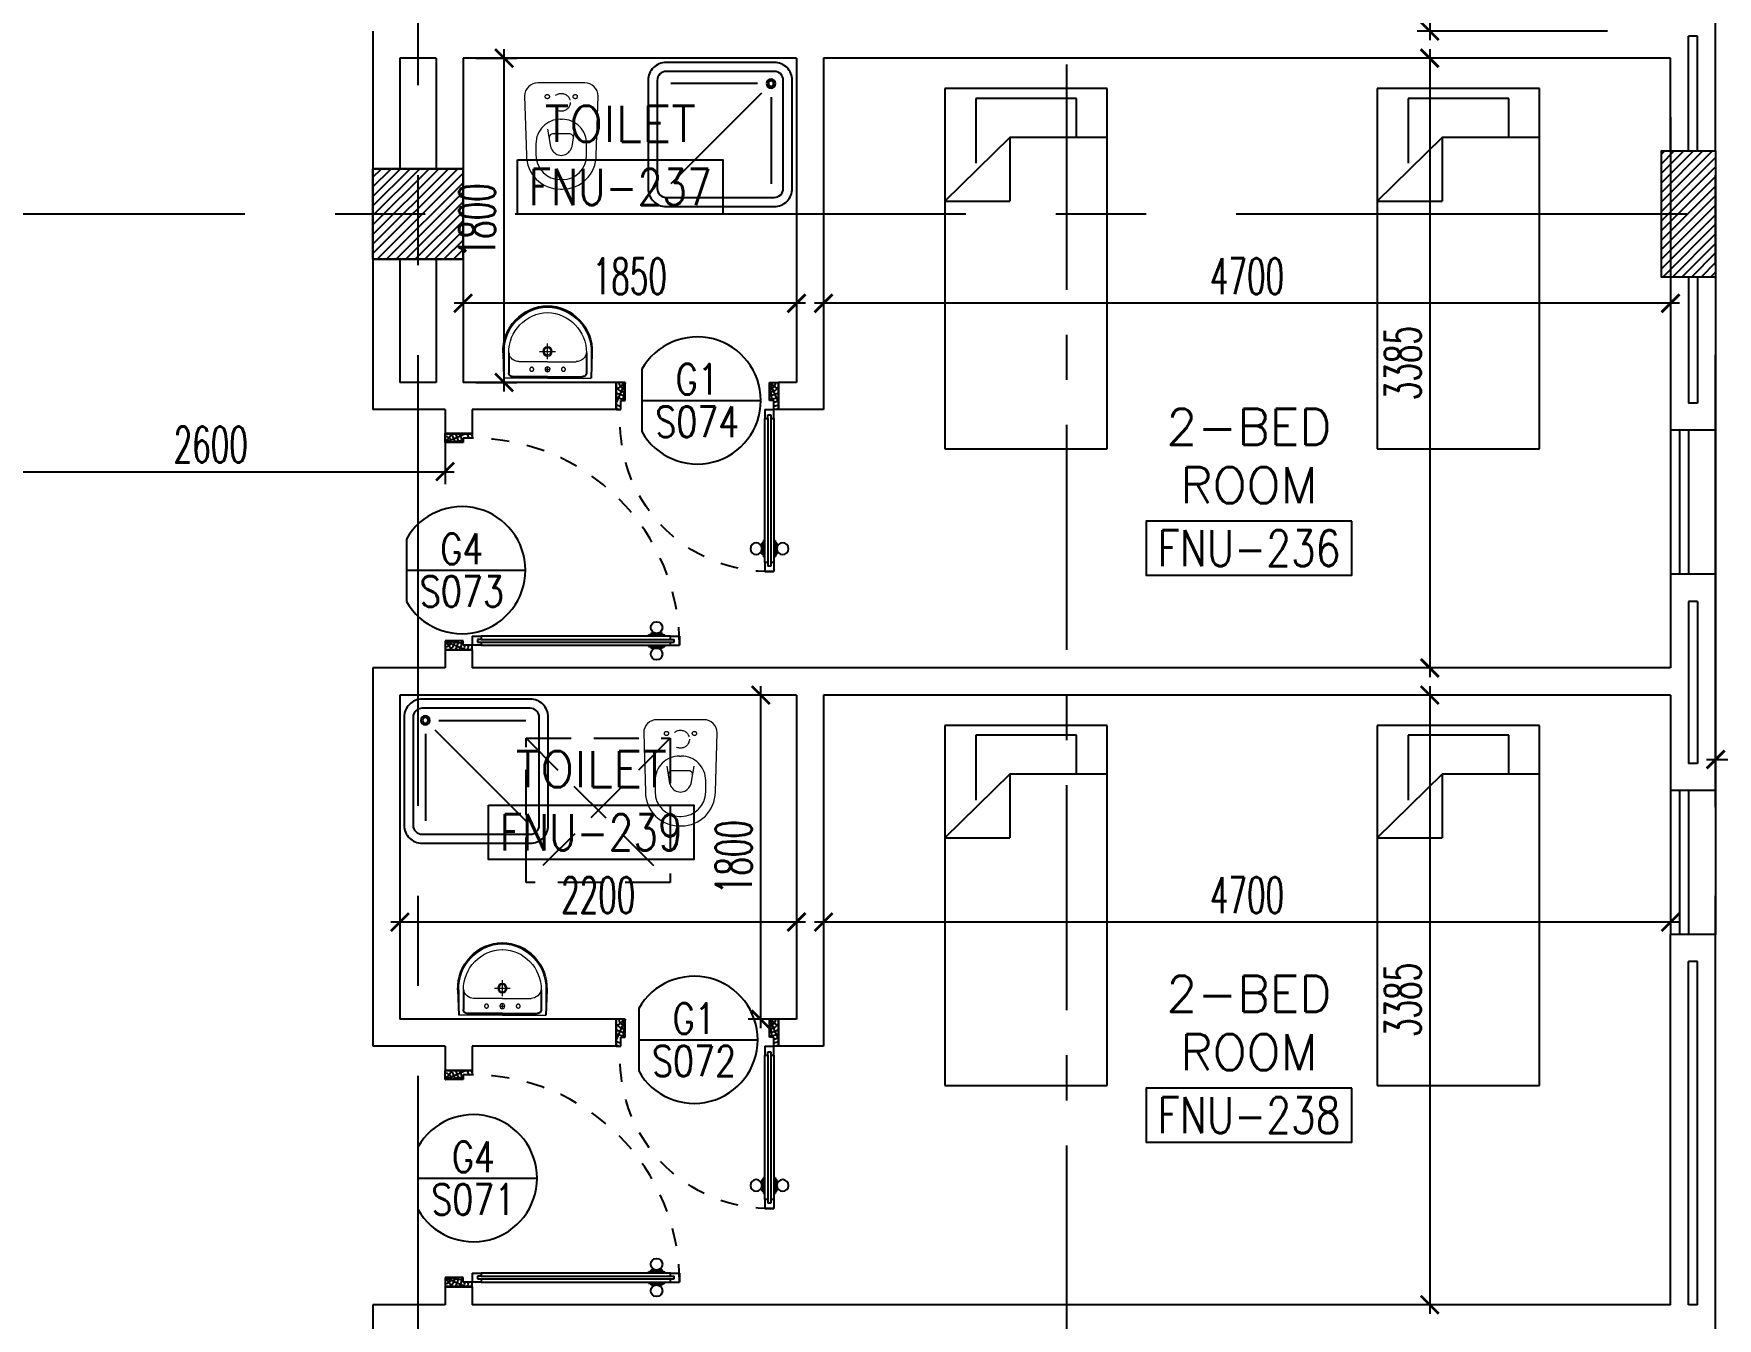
# Model space of a CAD drawing. Extents: x 88852.7 to 88945.7, y 39921.6 to 40001.1.
# Drawn here: x 88883.84 to 88893.18, y 39966.77 to 39973.9 of the extents above; entities that cross this region are included whole.
import ezdxf
from ezdxf.enums import TextEntityAlignment as Align

# ---------------------------------------------------------------- set-up
doc = ezdxf.new("R2010")
doc.units = 0
doc.header["$MEASUREMENT"] = 0
doc.header["$PDMODE"] = 34
for name, pattern in [('CENTER', [2, 1.25, -0.25, 0.25, -0.25]), ('CENTERX2', [4, 2.5, -0.5, 0.5, -0.5]), ('DASHED', [0.75, 0.5, -0.25]), ('HIDDEN', [0.375, 0.25, -0.125]), ('HIDDEN2', [0.1875, 0.125, -0.0625])]:
    doc.linetypes.add(name, pattern=pattern)
doc.layers.get('0').update_dxf_attribs({"linetype": 'CONTINUOUS'})
doc.layers.get('DEFPOINTS').update_dxf_attribs({"linetype": 'CONTINUOUS'})
for name, color, linetype in [('AXES', 11, 'CENTERX2'), ('AXES1', 11, 'CENTER'), ('COL', 2, 'CONTINUOUS'), ('DIM', 4, 'CONTINUOUS'), ('DOOR', 7, 'CONTINUOUS'), ('DOOR-CR', 4, 'CONTINUOUS'), ('DOOR-NO', 3, 'CONTINUOUS'), ('FIX', 3, 'CONTINUOUS'), ('FUR', 4, 'CONTINUOUS'), ('HAT', 8, 'CONTINUOUS'), ('INSUL', 4, 'CONTINUOUS'), ('RM-BOX', 4, 'CONTINUOUS'), ('RM-NAME', 2, 'CONTINUOUS'), ('RM-NO', 2, 'CONTINUOUS'), ('SHAFT', 4, 'CONTINUOUS'), ('WALL', 2, 'CONTINUOUS'), ('WIN', 3, 'CONTINUOUS')]:
    doc.layers.add(name, color=color, linetype=linetype)
doc.styles.add('ROMANS', font='ROMANS.shx', dxfattribs={"width": 0.6})
doc.dimstyles.new('STANDARD in', dxfattribs={"dimtxt": 0.2, "dimasz": 0.1, "dimexe": 0.07, "dimexo": 0.07, "dimgap": 0.05, "dimtad": 1, "dimdec": 0, "dimlfac": 1000, "dimzin": 0, "dimdsep": 46, "dimtxsty": 'ROMANS', "dimblk": 'ARCHTICK', "dimcen": 0.05, "dimdle": 0.05, "dimclrd": 4, "dimclre": 4, "dimclrt": 2, "dimadec": 0, "dimazin": 0, "dimtfac": 1, "dimtdec": 0, "dimtmove": 2, "dimatfit": 3, "dimfxl": 0, "dimtolj": 1, "dimtzin": 0, "dimarcsym": 0})

# ---------------------------------------------------------------- blocks, each defined once
blk = doc.blocks.new('DD1')
at = {"layer": 'DOOR-CR'}
blk.add_line((-307.6, 0), (352.8, 0), dxfattribs=at)
blk.add_lwpolyline([(-307.6, -172.9, 3.820224), (-307.6, 172.9)], format="xyb", close=True, dxfattribs=at)
at = {"layer": 'DOOR-NO', "style": 'ROMANS', "width": 0.8}
for tag, p in [('G', (0, 141.5)), ('000', (0, -141.4))]:
    blk.add_attdef(tag, text='', height=204, dxfattribs=at).set_placement(p, align=Align.MIDDLE)
blk = doc.blocks.new('_ARCHTICK')
at = {"color": 0, "linetype": 'ByBlock', "const_width": 0.15}
blk.add_lwpolyline([(-0.5, -0.5), (0.5, 0.5)], dxfattribs=at)
blk = doc.blocks.new('*D464')
at = {"layer": 'DEFPOINTS', "color": 0, "linetype": 'Continuous'}
for p in [(88887.8717, 39970.2296), (88888.0703, 39970.2296), (88888.0703, 39968.4296)]:
    blk.add_point(p, dxfattribs=at)
at = {"layer": 'DIM', "color": 4, "linetype": 'Continuous', "lineweight": -2}
for p, q in [((88888.0003, 39970.2296), (88887.8017, 39970.2296)), ((88887.8717, 39968.3796), (88887.8717, 39970.2796)), ((88888.0003, 39968.4296), (88887.8017, 39968.4296))]:
    blk.add_line(p, q, dxfattribs=at)
at = {"layer": 'DIM', "color": 4, "linetype": 'Continuous', "lineweight": -2, "xscale": 0.1, "yscale": 0.1, "zscale": 0.1}
for p, rotation in [((88887.8717, 39970.2296), 90), ((88887.8717, 39968.4296), 270)]:
    blk.add_blockref('_ARCHTICK', p, dxfattribs=dict(at, rotation=rotation))
at = {"layer": 'DIM', "color": 2, "linetype": 'Continuous', "insert": (88887.7217, 39969.3296), "char_height": 0.2, "attachment_point": 5, "rotation": 90, "style": 'ROMANS'}
blk.add_mtext('\\A1;1800', dxfattribs=at)
blk = doc.blocks.new('*D463')
at = {"layer": 'DEFPOINTS', "color": 0, "linetype": 'Continuous'}
for p in [(88885.8703, 39969.3296), (88888.0703, 39969.3296), (88885.8703, 39968.9691)]:
    blk.add_point(p, dxfattribs=at)
at = {"layer": 'DIM', "color": 4, "linetype": 'Continuous', "lineweight": -2}
for p, q in [((88885.8703, 39969.2596), (88885.8703, 39968.8991)), ((88888.0703, 39969.2596), (88888.0703, 39968.8991)), ((88888.1203, 39968.9691), (88885.8203, 39968.9691))]:
    blk.add_line(p, q, dxfattribs=at)
at = {"layer": 'DIM', "color": 4, "linetype": 'Continuous', "lineweight": -2, "xscale": 0.1, "yscale": 0.1, "zscale": 0.1, "rotation": 180}
blk.add_blockref('_ARCHTICK', (88885.8703, 39968.9691), dxfattribs=at)
at = {"layer": 'DIM', "color": 4, "linetype": 'Continuous', "lineweight": -2, "xscale": 0.1, "yscale": 0.1, "zscale": 0.1}
blk.add_blockref('_ARCHTICK', (88888.0703, 39968.9691), dxfattribs=at)
at = {"layer": 'DIM', "color": 2, "linetype": 'Continuous', "insert": (88886.9703, 39969.1191), "char_height": 0.2, "attachment_point": 5, "style": 'ROMANS'}
blk.add_mtext('\\A1;2200', dxfattribs=at)
blk = doc.blocks.new('*D462')
at = {"layer": 'DEFPOINTS', "color": 0, "linetype": 'Continuous'}
for p in [(88888.2203, 39969.6996), (88892.9203, 39969.6996), (88888.2203, 39968.9691)]:
    blk.add_point(p, dxfattribs=at)
at = {"layer": 'DIM', "color": 4, "linetype": 'Continuous', "lineweight": -2}
for p, q in [((88888.2203, 39969.6296), (88888.2203, 39968.8991)), ((88892.9203, 39969.6296), (88892.9203, 39968.8991)), ((88892.9703, 39968.9691), (88888.1703, 39968.9691))]:
    blk.add_line(p, q, dxfattribs=at)
at = {"layer": 'DIM', "color": 4, "linetype": 'Continuous', "lineweight": -2, "xscale": 0.1, "yscale": 0.1, "zscale": 0.1, "rotation": 180}
blk.add_blockref('_ARCHTICK', (88888.2203, 39968.9691), dxfattribs=at)
at = {"layer": 'DIM', "color": 4, "linetype": 'Continuous', "lineweight": -2, "xscale": 0.1, "yscale": 0.1, "zscale": 0.1}
blk.add_blockref('_ARCHTICK', (88892.9203, 39968.9691), dxfattribs=at)
at = {"layer": 'DIM', "color": 2, "linetype": 'Continuous', "insert": (88890.5703, 39969.1191), "char_height": 0.2, "attachment_point": 5, "style": 'ROMANS'}
blk.add_mtext('\\A1;4700', dxfattribs=at)
blk = doc.blocks.new('*D461')
at = {"layer": 'DEFPOINTS', "color": 0, "linetype": 'Continuous'}
for p in [(88892.559, 39970.2296), (88891.5842, 39966.8446), (88892.559, 39966.8446)]:
    blk.add_point(p, dxfattribs=at)
at = {"layer": 'DIM', "color": 4, "linetype": 'Continuous', "lineweight": -2}
for p, q in [((88892.489, 39970.2296), (88891.5142, 39970.2296)), ((88891.5842, 39970.2796), (88891.5842, 39966.7946)), ((88892.489, 39966.8446), (88891.5142, 39966.8446))]:
    blk.add_line(p, q, dxfattribs=at)
at = {"layer": 'DIM', "color": 4, "linetype": 'Continuous', "lineweight": -2, "xscale": 0.1, "yscale": 0.1, "zscale": 0.1}
for p, rotation in [((88891.5842, 39970.2296), 90), ((88891.5842, 39966.8446), 270)]:
    blk.add_blockref('_ARCHTICK', p, dxfattribs=dict(at, rotation=rotation))
at = {"layer": 'DIM', "color": 2, "linetype": 'Continuous', "insert": (88891.4342, 39968.5371), "char_height": 0.2, "attachment_point": 5, "rotation": 90, "style": 'ROMANS'}
blk.add_mtext('\\A1;3385', dxfattribs=at)
blk = doc.blocks.new('*D460')
at = {"layer": 'DEFPOINTS', "color": 0, "linetype": 'Continuous'}
for p in [(88886.2203, 39973.7646), (88886.4482, 39973.7646), (88886.2203, 39971.9646)]:
    blk.add_point(p, dxfattribs=at)
at = {"layer": 'DIM', "color": 4, "linetype": 'Continuous', "lineweight": -2}
for p, q in [((88886.2903, 39973.7646), (88886.5182, 39973.7646)), ((88886.4482, 39971.9146), (88886.4482, 39973.8146)), ((88886.2903, 39971.9646), (88886.5182, 39971.9646))]:
    blk.add_line(p, q, dxfattribs=at)
at = {"layer": 'DIM', "color": 4, "linetype": 'Continuous', "lineweight": -2, "xscale": 0.1, "yscale": 0.1, "zscale": 0.1}
for p, rotation in [((88886.4482, 39973.7646), 90), ((88886.4482, 39971.9646), 270)]:
    blk.add_blockref('_ARCHTICK', p, dxfattribs=dict(at, rotation=rotation))
at = {"layer": 'DIM', "color": 2, "linetype": 'Continuous', "insert": (88886.2982, 39972.8646), "char_height": 0.2, "attachment_point": 5, "rotation": 90, "style": 'ROMANS'}
blk.add_mtext('\\A1;1800', dxfattribs=at)
blk = doc.blocks.new('*D459')
at = {"layer": 'DEFPOINTS', "color": 0, "linetype": 'Continuous'}
for p in [(88886.2203, 39972.6415), (88888.0703, 39972.6415), (88886.2203, 39972.4039)]:
    blk.add_point(p, dxfattribs=at)
at = {"layer": 'DIM', "color": 4, "linetype": 'Continuous', "lineweight": -2}
for p, q in [((88886.2203, 39972.5715), (88886.2203, 39972.3339)), ((88888.0703, 39972.5715), (88888.0703, 39972.3339)), ((88888.1203, 39972.4039), (88886.1703, 39972.4039))]:
    blk.add_line(p, q, dxfattribs=at)
at = {"layer": 'DIM', "color": 4, "linetype": 'Continuous', "lineweight": -2, "xscale": 0.1, "yscale": 0.1, "zscale": 0.1, "rotation": 180}
blk.add_blockref('_ARCHTICK', (88886.2203, 39972.4039), dxfattribs=at)
at = {"layer": 'DIM', "color": 4, "linetype": 'Continuous', "lineweight": -2, "xscale": 0.1, "yscale": 0.1, "zscale": 0.1}
blk.add_blockref('_ARCHTICK', (88888.0703, 39972.4039), dxfattribs=at)
at = {"layer": 'DIM', "color": 2, "linetype": 'Continuous', "insert": (88887.1453, 39972.5539), "char_height": 0.2, "attachment_point": 5, "style": 'ROMANS'}
blk.add_mtext('\\A1;1850', dxfattribs=at)
blk = doc.blocks.new('*D458')
at = {"layer": 'DEFPOINTS', "color": 0, "linetype": 'Continuous'}
for p in [(88888.2203, 39973.5071), (88892.9203, 39973.5071), (88888.2203, 39972.4039)]:
    blk.add_point(p, dxfattribs=at)
at = {"layer": 'DIM', "color": 4, "linetype": 'Continuous', "lineweight": -2}
for p, q in [((88888.2203, 39973.4371), (88888.2203, 39972.3339)), ((88892.9203, 39973.4371), (88892.9203, 39972.3339)), ((88892.9703, 39972.4039), (88888.1703, 39972.4039))]:
    blk.add_line(p, q, dxfattribs=at)
at = {"layer": 'DIM', "color": 4, "linetype": 'Continuous', "lineweight": -2, "xscale": 0.1, "yscale": 0.1, "zscale": 0.1, "rotation": 180}
blk.add_blockref('_ARCHTICK', (88888.2203, 39972.4039), dxfattribs=at)
at = {"layer": 'DIM', "color": 4, "linetype": 'Continuous', "lineweight": -2, "xscale": 0.1, "yscale": 0.1, "zscale": 0.1}
blk.add_blockref('_ARCHTICK', (88892.9203, 39972.4039), dxfattribs=at)
at = {"layer": 'DIM', "color": 2, "linetype": 'Continuous', "insert": (88890.5703, 39972.5539), "char_height": 0.2, "attachment_point": 5, "style": 'ROMANS'}
blk.add_mtext('\\A1;4700', dxfattribs=at)
blk = doc.blocks.new('*D457')
at = {"layer": 'DEFPOINTS', "color": 0, "linetype": 'Continuous'}
for p in [(88892.6316, 39973.7646), (88891.5842, 39970.3796), (88892.6316, 39970.3796)]:
    blk.add_point(p, dxfattribs=at)
at = {"layer": 'DIM', "color": 4, "linetype": 'Continuous', "lineweight": -2}
for p, q in [((88892.5616, 39973.7646), (88891.5142, 39973.7646)), ((88891.5842, 39973.8146), (88891.5842, 39970.3296)), ((88892.5616, 39970.3796), (88891.5142, 39970.3796))]:
    blk.add_line(p, q, dxfattribs=at)
at = {"layer": 'DIM', "color": 4, "linetype": 'Continuous', "lineweight": -2, "xscale": 0.1, "yscale": 0.1, "zscale": 0.1}
for p, rotation in [((88891.5842, 39973.7646), 90), ((88891.5842, 39970.3796), 270)]:
    blk.add_blockref('_ARCHTICK', p, dxfattribs=dict(at, rotation=rotation))
at = {"layer": 'DIM', "color": 2, "linetype": 'Continuous', "insert": (88891.4342, 39972.0721), "char_height": 0.2, "attachment_point": 5, "rotation": 90, "style": 'ROMANS'}
blk.add_mtext('\\A1;3385', dxfattribs=at)
blk = doc.blocks.new('*D454')
at = {"layer": 'DEFPOINTS', "color": 0, "linetype": 'Continuous'}
for p in [(88892.6404, 39977.2996), (88891.5842, 39973.9146), (88892.6404, 39973.9146)]:
    blk.add_point(p, dxfattribs=at)
at = {"layer": 'DIM', "color": 4, "linetype": 'Continuous', "lineweight": -2}
for p, q in [((88891.5842, 39977.3496), (88891.5842, 39973.8646)), ((88892.5704, 39977.2996), (88891.5142, 39977.2996)), ((88892.5704, 39973.9146), (88891.5142, 39973.9146))]:
    blk.add_line(p, q, dxfattribs=at)
at = {"layer": 'DIM', "color": 4, "linetype": 'Continuous', "lineweight": -2, "xscale": 0.1, "yscale": 0.1, "zscale": 0.1}
for p, rotation in [((88891.5842, 39977.2996), 90), ((88891.5842, 39973.9146), 270)]:
    blk.add_blockref('_ARCHTICK', p, dxfattribs=dict(at, rotation=rotation))
at = {"layer": 'DIM', "color": 2, "linetype": 'Continuous', "insert": (88891.4342, 39975.6071), "char_height": 0.2, "attachment_point": 5, "rotation": 90, "style": 'ROMANS'}
blk.add_mtext('\\A1;3385', dxfattribs=at)
blk = doc.blocks.new('C11')
at = {"layer": 'HAT'}
h = blk.add_hatch(dxfattribs=at)
h.set_pattern_fill('ANSI31', color=256, scale=300, style=0)
h.set_pattern_definition([(45, (-248556.182, -75061.005), (-26.5165043, 26.5165043), [])])
h.paths.add_polyline_path([(300, 700), (0, 700), (0, 350), (300, 350)])
h.paths.add_polyline_path([(300, 350), (0, 350), (0, 0), (300, 0)])
at = {"layer": 'COL'}
blk.add_lwpolyline([(300, 700), (300, 0), (0, 0), (0, 700)], close=True, dxfattribs=at)
blk = doc.blocks.new('LAV1')
at = {"layer": 'FIX', "linetype": 'DASHED', "lineweight": 20, "ltscale": 0.05}
for p, q in [((50, 220), (-50, 220)), ((0, 170), (0, 270)), ((0, 170), (0, 270))]:
    blk.add_line(p, q, dxfattribs=at)
at = {"layer": 'FIX', "linetype": 'ByBlock', "ltscale": 0.3}
for p, q in [((-280, 210), (-275, 50)), ((-245, 210), (-245, 85)), ((245, 210), (245, 85)), ((280, 210), (275, 50)), ((0, 60), (-220, 60)), ((0, 60), (220, 60))]:
    blk.add_line(p, q, dxfattribs=at)
at = {"layer": 'FIX', "linetype": 'Continuous', "lineweight": 20}
for p, q in [((-275, 210), (-275, 50)), ((0, 155), (-181, 155)), ((0, 155), (181, 155)), ((275, 210), (275, 50)), ((0, 50), (-275, 50)), ((0, 50), (-252, 50)), ((0, 50), (275, 50)), ((0, 50), (252, 50))]:
    blk.add_line(p, q, dxfattribs=at)
at = {"layer": 'FIX', "lineweight": 20}
for p, q in [((16, 107), (-15, 107)), ((0, 92), (0, 123))]:
    blk.add_line(p, q, dxfattribs=at)
for centre, radius in [((0, 220), 29.5), ((0, 220), 22.5), ((0, 107), 15.5)]:
    blk.add_circle(centre, radius, dxfattribs=at)
at = {"layer": 'FIX', "linetype": 'HIDDEN', "lineweight": 20, "ltscale": 0.05}
for centre in [(-100, 107), (100, 107)]:
    blk.add_circle(centre, 12.4, dxfattribs=at)
at = {"layer": 'FIX', "linetype": 'ByBlock', "ltscale": 0.3}
for centre, radius, start, end in [((7, 220), 287, 91.3776, 182.0064), ((-7, 220), 287, 357.9936, 88.6224), ((-220, 85), 24.9, 179.7021, 269.9486), ((220, 85), 24.9, 270.0514, 0.2979)]:
    blk.add_arc(centre, radius, start, end, dxfattribs=at)
at = {"layer": 'FIX', "linetype": 'Continuous', "lineweight": 20}
for centre, radius, start, end in [((8, 217), 283, 91.6988, 181.351), ((8, 212), 253, 91.7328, 180.4884), ((-8, 217), 283, 358.649, 88.3012), ((-8, 212), 253, 359.5116, 88.2672), ((-179, 222), 66.9, 190.2006, 268.0786), ((179, 222), 66.9, 271.9214, 349.7994)]:
    blk.add_arc(centre, radius, start, end, dxfattribs=at)
blk = doc.blocks.new('WC1')
at = {"layer": 'FIX', "lineweight": 20}
for p, q in [((-210, 203.8), (-538, 193.8)), ((-475, 140.8), (-538, 140.8)), ((-137, 0), (-137, 130.8)), ((-727, 4.8), (-727, -4.8)), ((-674, 4.8), (-674, -4.8)), ((-533.7, 24.2), (-539.5, 0)), ((-539.5, 0), (-533.7, -24.2)), ((-394.8, 75.7), (-490.4, 60.1)), ((-339, 4.8), (-339, -4.8)), ((-137, -130.8), (-137, 0)), ((-490.4, -60.1), (-394.8, -75.7)), ((-538, -140.8), (-475, -140.8)), ((-538, -193.8), (-210, -203.8)), ((-213.2, -203.8), (-210, -203.8))]:
    blk.add_line(p, q, dxfattribs=at)
at = {"layer": 'FIX', "linetype": 'Continuous', "lineweight": 20}
blk.add_line((-420.1, -47.3), (-420.4, 44.6), dxfattribs=at)
at = {"layer": 'FIX', "linetype": 'HIDDEN2', "lineweight": 20, "ltscale": 0.3}
blk.add_circle((-245, 0), 49.8, dxfattribs=at)
at = {"layer": 'FIX', "linetype": 'HIDDEN', "lineweight": 20, "ltscale": 0.05}
for centre in [(-213.2, 77.5), (-213.2, -77.5)]:
    blk.add_circle(centre, 11.6, dxfattribs=at)
at = {"layer": 'FIX', "lineweight": 20}
for centre, radius, start, end in [((-538, 4.8), 189, 90, 180), ((-210, 130.8), 73, 360, 90), ((-538, 4.8), 136, 90, 180), ((-475, 4.8), 136, 360, 90), ((-473, -6.9), 68.2, 128.92417, 152.84682), ((-464.4, -17.6), 82, 108.49595, 128.92417), ((-538, -4.8), 189, 180, 270), ((-538, -4.8), 136, 180, 270), ((-473, 6.9), 68.2, 207.15318, 231.07583), ((-464.4, 17.6), 82, 231.07583, 251.50405), ((-475, -4.8), 136, 270, 0), ((-210, -130.8), 73, 270, 0)]:
    blk.add_arc(centre, radius, start, end, dxfattribs=at)
at = {"layer": 'FIX', "linetype": 'Continuous', "lineweight": 20}
for centre, start, end in [((-442.7, 45.5), 357.66621, 91.61215), ((-442.4, -45.6), 268.38785, 2.33379)]:
    blk.add_arc(centre, 22.3, start, end, dxfattribs=at)
blk = doc.blocks.new('SHR1')
at = {"layer": 'FIX'}
for p, q in [((-195.7, 195.7), (-700, 700)), ((-142.7, 217.7), (-142.7, 700)), ((-217.7, 142.7), (-700, 142.7))]:
    blk.add_line(p, q, dxfattribs=at)
for points in [[(-825, 125), (-825, 725, -0.414214), (-725, 825), (-125, 825, -0.414214), (-25, 725), (-25, 125, -0.414214), (-125, 25), (-725, 25, -0.414214)], [(-775, 125), (-775, 725, -0.414214), (-725, 775), (-125, 775, -0.414214), (-75, 725), (-75, 125, -0.414214), (-125, 75), (-725, 75, -0.414214)]]:
    blk.add_lwpolyline(points, format="xyb", close=True, dxfattribs=at)
for radius in [25, 15]:
    blk.add_circle((-142.7, 142.7), radius, dxfattribs=at)
blk = doc.blocks.new('AH20A')
at = {"layer": 'FUR'}
for p, q in [((0, 0.5), (0, -0.5)), ((1, 0.5), (0, 0.5)), ((0.1358, 0.5), (0.1358, -0.0987)), ((1, -0.5), (1, 0.5)), ((0.1358, 0.3112), (0.0277, 0.3112)), ((0.0277, 0.3112), (0.0277, -0.3087)), ((0.1358, -0.0987), (0.3125, -0.5)), ((0.1358, -0.0987), (0.3125, -0.0987)), ((0.3125, -0.5), (0.3125, -0.0987)), ((0.0277, -0.3087), (0.2076, -0.3087)), ((0, -0.5), (1, -0.5))]:
    blk.add_line(p, q, dxfattribs=at)
blk = doc.blocks.new('RM1')
at = {"layer": 'RM-BOX'}
blk.add_lwpolyline([(569.9, -200), (-569.9, -200), (-569.9, -500), (569.9, -500)], close=True, dxfattribs=at)
at = {"layer": 'RM-NAME', "style": 'ROMANS'}
for tag, p in [('ROOMNAME1', (0, 323.8)), ('ROOMNAME2', (0, 0))]:
    blk.add_attdef(tag, text='', height=200, dxfattribs=at).set_placement(p, align=Align.MIDDLE)
at = {"layer": 'RM-NO', "style": 'ROMANS', "width": 0.8}
blk.add_attdef('ROOMNO', text='', height=200, dxfattribs=at).set_placement((0, -350), align=Align.MIDDLE)
blk = doc.blocks.new('DOOR90')
at = {"layer": 'DOOR', "linetype": 'ByBlock'}
for p, q in [((0, 0), (-150, 0)), ((-200, -25), (-1000, -25)), ((-200, -42), (-1000, -42)), ((-200, -58), (-1000, -58)), ((-1000, -75), (-200, -75))]:
    blk.add_line(p, q, dxfattribs=at)
at = {"layer": 'DOOR', "color": 0, "linetype": 'ByBlock'}
for p, q in [((-150, 0), (-150, -25)), ((-150, 0), (0, 0)), ((0, -50), (0, 0)), ((-1050, -25), (-1050, -75)), ((-1050, -75), (-1050, -25)), ((-1000, -25), (-1050, -25)), ((-1000, -75), (-1050, -75)), ((-1020, -42), (-1020, -58)), ((-1000, -42), (-1020, -42)), ((-1000, -58), (-1020, -58)), ((-1000, -25), (-1000, -42)), ((-1000, -58), (-1000, -75)), ((-967.6, -25), (-967.6, -17.8)), ((-877.6, -17.8), (-967.6, -17.8)), ((-967.6, -75), (-967.6, -82.2)), ((-877.6, -82.2), (-967.6, -82.2)), ((-955, -17.8), (-955, -8.8)), ((-955, -8.8), (-890.2, -8.8)), ((-955, -17.8), (-890.2, -17.8)), ((-955, -82.2), (-955, -91.2)), ((-955, -82.2), (-890.2, -82.2)), ((-955, -91.2), (-890.2, -91.2)), ((-890.2, -17.8), (-890.2, -8.8)), ((-890.2, -82.2), (-890.2, -91.2)), ((-877.6, -25), (-877.6, -17.8)), ((-877.6, -75), (-877.6, -82.2)), ((-200, -42), (-200, -25)), ((-200, -25), (-150, -25)), ((-180, -42), (-200, -42)), ((-200, -75), (-200, -58)), ((-200, -58), (-180, -58)), ((-150, -75), (-200, -75)), ((-180, -58), (-180, -42)), ((-150, -75), (-150, -25)), ((-150, -25), (-100, -25)), ((-100, -25), (-100, -50)), ((-100, -50), (0, -50)), ((-150, -900), (-150, -875)), ((-150, -875), (-100, -875)), ((0, -900), (-150, -900)), ((-150, -900), (0, -900)), ((-100, -850), (0, -850)), ((-100, -875), (-100, -850)), ((0, -850), (0, -900))]:
    blk.add_line(p, q, dxfattribs=at)
at = {"layer": 'DOOR', "color": 9, "linetype": 'ByBlock'}
for p, q in [((0, -50), (-113.7, 0)), ((0, -50), (-40.1, 0)), ((0, -50), (-100, -36.6)), ((0, -850), (-113.7, -900)), ((0, -850), (-100, -863.4)), ((0, -850), (-40.1, -900))]:
    blk.add_line(p, q, dxfattribs=at)
at = {"layer": 'DOOR', "color": 0, "linetype": 'ByBlock'}
for centre in [(-922.6, 23.5), (-922.6, -123.5)]:
    blk.add_circle(centre, 32.4, dxfattribs=at)
at = {"layer": 'DOOR', "color": 9, "linetype": 'ByBlock'}
for centre, radius, start, end in [((0, -50), 74.4, 137.77643, 180), ((0, -50), 54.4, 113.20738, 180), ((0, -50), 154.4, 161.10529, 166.28577), ((0, -50), 134.4, 158.15985, 169.28002), ((0, -50), 114.4, 154.08384, 167.37743), ((0, -50), 94.4, 148.01819, 180), ((0, -50), 34.4, 90, 180), ((0, -50), 14.4, 90, 180), ((0, -850), 154.4, 193.71423, 198.89471), ((0, -850), 134.4, 190.71998, 201.84015), ((0, -850), 94.4, 180, 211.98181), ((0, -850), 74.4, 180, 222.22357), ((0, -850), 54.4, 180, 246.79262), ((0, -850), 34.4, 180, 270), ((0, -850), 14.4, 180, 270)]:
    blk.add_arc(centre, radius, start, end, dxfattribs=at)
at = {"layer": 'DOOR', "linetype": 'HIDDEN', "ltscale": 0.5}
blk.add_arc((-222.2, -50), 828.2, 178.27012, 275.00304, dxfattribs=at)
blk = doc.blocks.new('DOOR100')
at = {"layer": 'DOOR', "color": 0, "linetype": 'ByBlock'}
for p, q in [((-83.3, 1128.7), (-83.3, 1218.7)), ((-76.1, 1218.7), (-83.3, 1218.7)), ((-76.1, 1251.1), (-76.1, 1301.1)), ((-76.1, 1301.1), (-26.1, 1301.1)), ((-26.1, 1301.1), (-76.1, 1301.1)), ((-59.1, 1251.1), (-76.1, 1251.1)), ((-59.1, 1251.1), (-59.1, 1271.1)), ((-43.1, 1271.1), (-59.1, 1271.1)), ((-43.1, 1251.1), (-43.1, 1271.1)), ((-26.1, 1251.1), (-43.1, 1251.1)), ((-26.1, 1251.1), (-26.1, 1301.1)), ((-26.1, 1218.7), (-18.9, 1218.7)), ((-18.9, 1128.7), (-18.9, 1218.7)), ((-92.3, 1206.1), (-92.3, 1141.3)), ((-83.3, 1206.1), (-92.3, 1206.1)), ((-83.3, 1141.3), (-92.3, 1141.3)), ((-83.3, 1206.1), (-83.3, 1141.3)), ((-76.1, 1128.7), (-83.3, 1128.7)), ((-26.1, 1128.7), (-18.9, 1128.7)), ((-18.9, 1206.1), (-18.9, 1141.3)), ((-18.9, 1206.1), (-9.9, 1206.1)), ((-18.9, 1141.3), (-9.9, 1141.3)), ((-9.9, 1206.1), (-9.9, 1141.3)), ((-76.1, 200), (-59.1, 200)), ((-76.1, 150), (-76.1, 200)), ((-59.1, 200), (-59.1, 180)), ((-43.1, 200), (-26.1, 200)), ((-43.1, 180), (-43.1, 200)), ((-26.1, 200), (-26.1, 150)), ((-1201.1, 0), (-1201.1, 150)), ((-1201.1, 150), (-1176.1, 150)), ((-1201.1, 150), (-1201.1, 0)), ((-1176.1, 150), (-1176.1, 100)), ((-1176.1, 100), (-1151.1, 100)), ((-1151.1, 100), (-1151.1, 0)), ((-76.1, 150), (-26.1, 150)), ((-59.1, 180), (-43.1, 180)), ((-51.1, 100), (-51.1, 0)), ((-26.1, 100), (-51.1, 100)), ((-1.1, 150), (-26.1, 150)), ((-26.1, 150), (-26.1, 100)), ((-1.1, 150), (-1.1, 0)), ((-1151.1, 0), (-1201.1, 0)), ((-51.1, 0), (-1.1, 0))]:
    blk.add_line(p, q, dxfattribs=at)
at = {"layer": 'DOOR', "linetype": 'ByBlock'}
for p, q in [((-76.1, 1251.1), (-76.1, 200)), ((-59.1, 200), (-59.1, 1251.1)), ((-43.1, 200), (-43.1, 1251.1)), ((-26.1, 200), (-26.1, 1251.1))]:
    blk.add_line(p, q, dxfattribs=at)
at = {"layer": 'DOOR', "color": 9, "linetype": 'ByBlock'}
for p, q in [((-1151.1, 0), (-1201.1, 113.7)), ((-1151.1, 0), (-1164.4, 100)), ((-51.1, 0), (-1.1, 113.7)), ((-51.1, 0), (-37.7, 100)), ((-1151.1, 0), (-1201.1, 40.1)), ((-51.1, 0), (-1.1, 40.1))]:
    blk.add_line(p, q, dxfattribs=at)
at = {"layer": 'DOOR', "color": 0, "linetype": 'ByBlock'}
for centre in [(-124.6, 1173.7), (22.5, 1173.7)]:
    blk.add_circle(centre, 32.4, dxfattribs=at)
at = {"layer": 'DOOR', "linetype": 'HIDDEN', "ltscale": 0.5}
blk.add_arc((-26.8, 151.9), 1149.2, 89.96096, 180.09315, dxfattribs=at)
at = {"layer": 'DOOR', "color": 9, "linetype": 'ByBlock'}
for centre, radius, start, end in [((-1151.1, 0), 154.4, 103.71423, 108.89471), ((-1151.1, 0), 134.4, 100.71998, 111.84015), ((-1151.1, 0), 94.4, 90, 121.98181), ((-51.1, 0), 94.4, 58.01819, 90), ((-51.1, 0), 134.4, 68.15985, 79.28002), ((-51.1, 0), 114.4, 64.08384, 77.37743), ((-51.1, 0), 154.4, 71.10529, 76.28577), ((-1151.1, 0), 74.4, 90, 132.22357), ((-1151.1, 0), 54.4, 90, 156.79262), ((-1151.1, 0), 34.4, 90, 180), ((-1151.1, 0), 14.4, 90, 180), ((-51.1, 0), 74.4, 47.77643, 90), ((-51.1, 0), 54.4, 23.20738, 90), ((-51.1, 0), 34.4, 0, 90), ((-51.1, 0), 14.4, 0, 90)]:
    blk.add_arc(centre, radius, start, end, dxfattribs=at)
blk = doc.blocks.new('COL50')
at = {"layer": 'COL'}
blk.add_lwpolyline([(-250, 250), (-250, -250), (250, -250), (250, 250)], close=True, dxfattribs=at)
blk = doc.blocks.new('*X42')
at = {"color": 0}
for p, q in [((245928.6, 162719.8), (246398.5, 163189.7)), ((245928.6, 162772.8), (246345.5, 163189.7)), ((245928.6, 162825.8), (246292.5, 163189.7)), ((245928.6, 162878.9), (246239.4, 163189.7)), ((245928.6, 162931.9), (246186.4, 163189.7)), ((245928.6, 162984.9), (246133.4, 163189.7)), ((245928.6, 163038), (246080.3, 163189.7)), ((245928.6, 163091), (246027.3, 163189.7)), ((245928.6, 163144), (245974.3, 163189.7)), ((245951.6, 162689.7), (246428.6, 163166.7)), ((246004.6, 162689.7), (246428.6, 163113.7)), ((246057.6, 162689.7), (246428.6, 163060.7)), ((246110.7, 162689.7), (246428.6, 163007.6)), ((246163.7, 162689.7), (246428.6, 162954.6)), ((246216.7, 162689.7), (246428.6, 162901.6)), ((246269.8, 162689.7), (246428.6, 162848.5)), ((246322.8, 162689.7), (246428.6, 162795.5)), ((246375.8, 162689.7), (246428.6, 162742.5))]:
    blk.add_line(p, q, dxfattribs=at)
blk = doc.blocks.new('*D756')
at = {"layer": 'DEFPOINTS', "color": 0, "linetype": 'Continuous'}
for p in [(88894.3403, 39969.8713), (88893.1703, 39969.5376), (88894.3403, 39969.5376)]:
    blk.add_point(p, dxfattribs=at)
at = {"layer": 'DIM', "color": 4, "linetype": 'Continuous', "lineweight": -2}
for p, q in [((88893.1703, 39969.6076), (88893.1703, 39969.9413)), ((88894.3403, 39969.6076), (88894.3403, 39969.9413)), ((88893.1203, 39969.8713), (88894.3903, 39969.8713))]:
    blk.add_line(p, q, dxfattribs=at)
at = {"layer": 'DIM', "color": 4, "linetype": 'Continuous', "lineweight": -2, "xscale": 0.1, "yscale": 0.1, "zscale": 0.1, "rotation": 180}
blk.add_blockref('_ARCHTICK', (88893.1703, 39969.8713), dxfattribs=at)
at = {"layer": 'DIM', "color": 4, "linetype": 'Continuous', "lineweight": -2, "xscale": 0.1, "yscale": 0.1, "zscale": 0.1}
blk.add_blockref('_ARCHTICK', (88894.3403, 39969.8713), dxfattribs=at)
at = {"layer": 'DIM', "color": 2, "linetype": 'Continuous', "insert": (88893.7553, 39970.0213), "char_height": 0.2, "attachment_point": 5, "style": 'ROMANS'}
blk.add_mtext('\\A1;1170', dxfattribs=at)
blk = doc.blocks.new('*D789')
at = {"layer": 'DEFPOINTS', "color": 0, "linetype": 'Continuous'}
for p in [(88883.5203, 39971.8627), (88886.1203, 39971.7973), (88886.1203, 39971.4694)]:
    blk.add_point(p, dxfattribs=at)
at = {"layer": 'DIM', "color": 4, "linetype": 'Continuous', "lineweight": -2}
for p, q in [((88883.5203, 39971.7927), (88883.5203, 39971.3994)), ((88886.1203, 39971.7273), (88886.1203, 39971.3994)), ((88883.4703, 39971.4694), (88886.1703, 39971.4694))]:
    blk.add_line(p, q, dxfattribs=at)
at = {"layer": 'DIM', "color": 4, "linetype": 'Continuous', "lineweight": -2, "xscale": 0.1, "yscale": 0.1, "zscale": 0.1, "rotation": 180}
blk.add_blockref('_ARCHTICK', (88883.5203, 39971.4694), dxfattribs=at)
at = {"layer": 'DIM', "color": 4, "linetype": 'Continuous', "lineweight": -2, "xscale": 0.1, "yscale": 0.1, "zscale": 0.1}
blk.add_blockref('_ARCHTICK', (88886.1203, 39971.4694), dxfattribs=at)
at = {"layer": 'DIM', "color": 2, "linetype": 'Continuous', "insert": (88884.8203, 39971.6194), "char_height": 0.2, "attachment_point": 5, "style": 'ROMANS'}
blk.add_mtext('\\A1;2600', dxfattribs=at)

msp = doc.modelspace()

# ---------------------------------------------------------------- linework, layer by layer
at = {"layer": 'AXES'}
for p, q in [((88885.9703, 39921.6153), (88885.9703, 40000.4279)), ((88893.1703, 39921.6153), (88893.1703, 40000.0779)), ((88945.0103, 39972.8996), (88876.9703, 39972.8996))]:
    msp.add_line(p, q, dxfattribs=at)
at = {"layer": 'AXES1'}
msp.add_line((88889.5703, 39928.4796), (88889.5703, 39987.2996), dxfattribs=at)
at = {"layer": 'INSUL'}
for p, q in [((88893.0703, 39973.8871), (88893.0203, 39973.8871)), ((88893.0203, 39973.2496), (88893.0203, 39973.8871)), ((88893.0703, 39973.2496), (88893.0703, 39973.8871)), ((88893.0203, 39972.5496), (88893.0203, 39971.8496)), ((88893.0703, 39972.5496), (88893.0703, 39971.8496)), ((88893.0703, 39971.8496), (88893.0203, 39971.8496)), ((88893.0703, 39970.7496), (88893.0203, 39970.7496)), ((88893.0203, 39970.7496), (88893.0203, 39969.8496)), ((88893.0703, 39970.7496), (88893.0703, 39969.8496)), ((88893.0703, 39969.8496), (88893.0203, 39969.8496)), ((88893.0703, 39968.7496), (88893.0203, 39968.7496)), ((88893.0203, 39966.8446), (88893.0203, 39968.7496)), ((88893.0703, 39966.8446), (88893.0703, 39968.7496)), ((88893.0703, 39966.8446), (88893.0203, 39966.8446))]:
    msp.add_line(p, q, dxfattribs=at)
at = {"layer": 'SHAFT', "color": 97, "linetype": 'HIDDEN'}
for p, q in [((88887.3703, 39969.9896), (88886.5703, 39969.1896)), ((88886.5703, 39969.9896), (88887.3703, 39969.1896))]:
    msp.add_line(p, q, dxfattribs=at)
msp.add_lwpolyline([(88886.5703, 39969.9896), (88887.3703, 39969.9896), (88887.3703, 39969.1896), (88886.5703, 39969.1896)], close=True, dxfattribs=at)
at = {"layer": 'WALL'}
for p, q in [((88893.1703, 39973.2496), (88893.1703, 39974.0996)), ((88886.0703, 39973.7646), (88885.8703, 39973.7646)), ((88888.0703, 39973.7646), (88886.2203, 39973.7646)), ((88892.9203, 39973.7646), (88888.2203, 39973.7646)), ((88892.9203, 39973.2496), (88892.9203, 39973.7646)), ((88892.9203, 39972.5496), (88892.9203, 39971.6996)), ((88893.1703, 39972.5496), (88893.1703, 39971.6996)), ((88886.0703, 39971.9646), (88885.8703, 39971.9646)), ((88887.0703, 39971.9646), (88886.2203, 39971.9646)), ((88888.0703, 39971.9646), (88887.9703, 39971.9646)), ((88886.1203, 39971.8146), (88885.7203, 39971.8146)), ((88887.0703, 39971.8146), (88886.2703, 39971.8146)), ((88888.2203, 39971.8146), (88887.9703, 39971.8146)), ((88893.1703, 39971.6996), (88892.9203, 39971.6996)), ((88892.9203, 39970.8996), (88892.9203, 39970.3796)), ((88893.1703, 39970.8996), (88892.9203, 39970.8996)), ((88893.1703, 39970.8996), (88893.1703, 39969.6996)), ((88886.1203, 39970.3796), (88885.7203, 39970.3796)), ((88892.9203, 39970.3796), (88886.2703, 39970.3796)), ((88888.0703, 39970.2296), (88885.8703, 39970.2296)), ((88892.9203, 39970.2296), (88888.2203, 39970.2296)), ((88892.9203, 39970.2296), (88892.9203, 39969.6996)), ((88893.1703, 39969.6996), (88892.9203, 39969.6996)), ((88892.9203, 39966.8446), (88892.9203, 39968.8996)), ((88893.1703, 39968.8996), (88892.9203, 39968.8996)), ((88893.1703, 39966.6946), (88893.1703, 39968.8996)), ((88887.0703, 39968.4296), (88885.8703, 39968.4296)), ((88888.0703, 39968.4296), (88887.9703, 39968.4296)), ((88886.1203, 39968.2796), (88885.7203, 39968.2796)), ((88887.0703, 39968.2796), (88886.2703, 39968.2796)), ((88888.2203, 39968.2796), (88887.9703, 39968.2796)), ((88886.1203, 39966.8446), (88885.7203, 39966.8446)), ((88892.9203, 39966.8446), (88886.2703, 39966.8446))]:
    msp.add_line(p, q, dxfattribs=at)
at = {"layer": 'WALL', "linetype": 'ByBlock'}
for p, q in [((88885.7203, 39973.9146), (88885.7203, 39971.8146)), ((88885.8703, 39973.7646), (88885.8703, 39973.1478)), ((88886.0703, 39973.7646), (88886.0703, 39973.1496)), ((88886.2203, 39973.7646), (88886.2203, 39973.1496)), ((88888.0703, 39973.7646), (88888.0703, 39971.9646)), ((88888.2203, 39973.7646), (88888.2203, 39971.8146)), ((88885.8703, 39972.6496), (88885.8703, 39971.9646)), ((88886.0703, 39972.6496), (88886.0703, 39971.9646)), ((88886.2203, 39972.6496), (88886.2203, 39971.9646)), ((88887.0703, 39971.9646), (88887.0703, 39971.8146)), ((88887.9703, 39971.9646), (88887.9703, 39971.8146)), ((88886.1203, 39971.8146), (88886.1203, 39971.6796)), ((88886.2703, 39971.8146), (88886.2703, 39971.6796)), ((88886.1203, 39971.6796), (88886.2703, 39971.6796)), ((88886.1203, 39970.4796), (88886.2703, 39970.4796)), ((88886.1203, 39970.4796), (88886.1203, 39970.3796)), ((88886.2703, 39970.4796), (88886.2703, 39970.3796)), ((88885.7203, 39970.3796), (88885.7203, 39968.2796)), ((88885.8703, 39970.2296), (88885.8703, 39968.4296)), ((88888.0703, 39970.2296), (88888.0703, 39968.4296)), ((88888.2203, 39970.2296), (88888.2203, 39968.2796)), ((88887.0703, 39968.4296), (88887.0703, 39968.2796)), ((88887.9703, 39968.4296), (88887.9703, 39968.2796)), ((88886.1203, 39968.2796), (88886.1203, 39968.1451)), ((88886.2703, 39968.2796), (88886.2703, 39968.1451)), ((88886.1203, 39968.1451), (88886.2703, 39968.1451)), ((88886.1203, 39966.9451), (88886.2703, 39966.9451)), ((88886.1203, 39966.9451), (88886.1203, 39966.8446)), ((88886.2703, 39966.9451), (88886.2703, 39966.8446)), ((88885.7203, 39966.8446), (88885.7203, 39965.9496))]:
    msp.add_line(p, q, dxfattribs=at)
at = {"layer": 'WIN'}
for p, q in [((88892.9203, 39971.6996), (88892.9203, 39970.8996)), ((88892.9703, 39971.6996), (88892.9703, 39970.8996)), ((88893.0203, 39971.6996), (88893.0203, 39970.8996)), ((88893.1703, 39971.6996), (88893.1703, 39970.8996)), ((88892.9203, 39969.6996), (88892.9203, 39968.8996)), ((88892.9703, 39969.6996), (88892.9703, 39968.8996)), ((88893.0203, 39969.6996), (88893.0203, 39968.8996)), ((88893.1703, 39969.6996), (88893.1703, 39968.8996))]:
    msp.add_line(p, q, dxfattribs=at)

# ---------------------------------------------------------------- block references
at = {"layer": 'COL', "yscale": 0.001, "zscale": 0.001}
for name, p, xscale in [('C11', (88892.8703, 39972.5496), 0.001), ('COL50', (88885.9703, 39972.8996), -0.001), ('COL50', (88885.9703, 39972.8996), 0.001)]:
    msp.add_blockref(name, p, dxfattribs=dict(at, xscale=xscale))
at = {"layer": 'DOOR', "color": 0, "linetype": 'ByBlock', "yscale": 0.001, "zscale": 0.001, "rotation": 270}
for name, p, xscale in [('DOOR90', (88887.9703, 39971.9646), -0.001), ('DOOR100', (88886.1203, 39970.4796), 0.001), ('DOOR90', (88887.9703, 39968.4296), -0.001), ('DOOR100', (88886.1203, 39966.9451), 0.001)]:
    msp.add_blockref(name, p, dxfattribs=dict(at, xscale=xscale))
at = {"layer": 'DOOR-NO'}
ref = msp.add_blockref('DD1', (88887.5198, 39971.8646), dxfattribs=dict(at, xscale=0.001, yscale=0.001, zscale=0.001))
ref.add_attrib('G', 'G1', dxfattribs={"height": 0.17, "style": 'ROMANS', "width": 0.8}).set_placement((88887.5198, 39971.9825), align=Align.MIDDLE)
ref.add_attrib('000', 'S074', dxfattribs={"height": 0.17, "style": 'ROMANS', "width": 0.8}).set_placement((88887.5198, 39971.7467), align=Align.MIDDLE)
ref = msp.add_blockref('DD1', (88886.2136, 39970.9224), dxfattribs=dict(at, xscale=0.001, yscale=0.001, zscale=0.001))
ref.add_attrib('G', 'G4', dxfattribs={"height": 0.17, "style": 'ROMANS', "width": 0.8}).set_placement((88886.2136, 39971.0404), align=Align.MIDDLE)
ref.add_attrib('000', 'S073', dxfattribs={"height": 0.17, "style": 'ROMANS', "width": 0.8}).set_placement((88886.2136, 39970.8045), align=Align.MIDDLE)
ref = msp.add_blockref('DD1', (88887.5023, 39968.3158), dxfattribs=dict(at, xscale=0.001, yscale=0.001, zscale=0.001))
ref.add_attrib('G', 'G1', dxfattribs={"height": 0.17, "style": 'ROMANS', "width": 0.8}).set_placement((88887.5023, 39968.4338), align=Align.MIDDLE)
ref.add_attrib('000', 'S072', dxfattribs={"height": 0.17, "style": 'ROMANS', "width": 0.8}).set_placement((88887.5023, 39968.198), align=Align.MIDDLE)
ref = msp.add_blockref('DD1', (88886.2778, 39967.5476), dxfattribs=dict(at, xscale=0.001, yscale=0.001, zscale=0.001))
ref.add_attrib('G', 'G4', dxfattribs={"height": 0.17, "style": 'ROMANS', "width": 0.8}).set_placement((88886.2778, 39967.6655), align=Align.MIDDLE)
ref.add_attrib('000', 'S071', dxfattribs={"height": 0.17, "style": 'ROMANS', "width": 0.8}).set_placement((88886.2778, 39967.4297), align=Align.MIDDLE)
at = {"layer": 'FIX'}
for name, p, xscale, yscale, zscale, rotation in [('WC1', (88886.7653, 39973.7646), 0.0009999999999999998, 0.0009999999999999998, 0.001, 89.99999999999999), ('AH20A', (88889.3434, 39973.5963), 2, 0.8999999999999998, 2, 270), ('AH20A', (88891.7422, 39973.5963), 2, 0.8999999999999998, 2, 270), ('WC1', (88887.4263, 39970.2296), 0.0009999999999999998, 0.0009999999999999998, 0.001, 89.99999999999999), ('AH20A', (88889.3434, 39970.0613), 2, 0.8999999999999998, 2, 270), ('AH20A', (88891.7422, 39970.0613), 2, 0.8999999999999998, 2, 270)]:
    msp.add_blockref(name, p, dxfattribs=dict(at, xscale=xscale, yscale=yscale, zscale=zscale, rotation=rotation))
at = {"layer": 'FIX', "xscale": -0.0008800000000000001, "yscale": 0.0008800000000000001, "zscale": 0.0008800000000000001}
for p in [(88886.6893, 39971.9436), (88886.4383, 39968.4086)]:
    msp.add_blockref('LAV1', p, dxfattribs=at)
at = {"layer": 'HAT', "xscale": 0.001, "yscale": 0.001, "zscale": 0.001}
msp.add_blockref('*X42', (88639.7917, 39809.9598), dxfattribs=at)
at = {"layer": 'RM-NO'}
ref = msp.add_blockref('RM1', (88887.0927, 39973.3996), dxfattribs=dict(at, xscale=-0.001, yscale=0.001, zscale=0.001))
ref.add_attrib('ROOMNO', 'FNU-237', dxfattribs={"height": 0.2, "style": 'ROMANS', "width": 0.8}).set_placement((88887.0927, 39973.0496), align=Align.MIDDLE)
ref.add_attrib('ROOMNAME2', 'TOILET', dxfattribs={"layer": 'RM-NAME', "height": 0.2, "style": 'ROMANS'}).set_placement((88887.0927, 39973.3996), align=Align.MIDDLE)
at = {"layer": 'RM-NO', "xscale": 0.001, "yscale": 0.001, "zscale": 0.001}
for p, values in [((88890.581, 39971.3944), {'ROOMNO': 'FNU-236', 'ROOMNAME2': 'ROOM', 'ROOMNAME1': '2-BED'}), ((88890.581, 39968.2476), {'ROOMNO': 'FNU-238', 'ROOMNAME2': 'ROOM', 'ROOMNAME1': '2-BED'})]:
    msp.add_blockref('RM1', p, dxfattribs=at).add_auto_attribs(values)
at = {"layer": 'RM-NO'}
ref = msp.add_blockref('RM1', (88886.9318, 39969.8174), dxfattribs=dict(at, xscale=-0.001, yscale=0.001, zscale=0.001))
ref.add_attrib('ROOMNO', 'FNU-239', dxfattribs={"height": 0.2, "style": 'ROMANS', "width": 0.8}).set_placement((88886.9318, 39969.4674), align=Align.MIDDLE)
ref.add_attrib('ROOMNAME2', 'TOILET', dxfattribs={"layer": 'RM-NAME', "height": 0.2, "style": 'ROMANS'}).set_placement((88886.9318, 39969.8174), align=Align.MIDDLE)
at = {"layer": 'WALL', "xscale": -0.001, "yscale": 0.001, "zscale": 0.001}
for p, rotation in [((88888.0723, 39973.7666), 180), ((88885.8683, 39970.2316), 270)]:
    msp.add_blockref('SHR1', p, dxfattribs=dict(at, rotation=rotation))

# ---------------------------------------------------------------- dimensions: what is measured, and where the dimension line sits
at = {"layer": 'DIM', "color": 0, "linetype": 'Continuous'}
for base, p1, p2, picture, middle in [((88891.5842, 39973.9146), (88892.6404, 39977.2996), (88892.6404, 39973.9146), '*D454', (88891.4342, 39975.6071)), ((88886.4482, 39973.7646), (88886.2203, 39971.9646), (88886.2203, 39973.7646), '*D460', (88886.2982, 39972.8646)), ((88891.5842, 39970.3796), (88892.6316, 39973.7646), (88892.6316, 39970.3796), '*D457', (88891.4342, 39972.0721)), ((88887.8717, 39970.2296), (88888.0703, 39968.4296), (88888.0703, 39970.2296), '*D464', (88887.7217, 39969.3296)), ((88891.5842, 39966.8446), (88892.559, 39970.2296), (88892.559, 39966.8446), '*D461', (88891.4342, 39968.5371))]:
    dim = msp.add_linear_dim(base=base, p1=p1, p2=p2, angle=90, dimstyle='STANDARD in', dxfattribs=at)
    dim.commit()
    dim.dimension.update_dxf_attribs({"geometry": picture, "text_midpoint": middle})
for base, p1, p2, picture, middle in [((88888.2203, 39972.4039), (88892.9203, 39973.5071), (88888.2203, 39973.5071), '*D458', (88890.5703, 39972.5539)), ((88886.2203, 39972.4039), (88888.0703, 39972.6415), (88886.2203, 39972.6415), '*D459', (88887.1453, 39972.5539)), ((88886.1203, 39971.4694), (88883.5203, 39971.8627), (88886.1203, 39971.7973), '*D789', (88884.8203, 39971.6194)), ((88888.2203, 39968.9691), (88892.9203, 39969.6996), (88888.2203, 39969.6996), '*D462', (88890.5703, 39969.1191)), ((88885.8703, 39968.9691), (88888.0703, 39969.3296), (88885.8703, 39969.3296), '*D463', (88886.9703, 39969.1191))]:
    dim = msp.add_linear_dim(base=base, p1=p1, p2=p2, dimstyle='STANDARD in', dxfattribs=at)
    dim.commit()
    dim.dimension.update_dxf_attribs({"geometry": picture, "text_midpoint": middle})
at = {"layer": 'DIM', "linetype": 'Continuous'}
dim = msp.add_linear_dim(base=(88894.3403, 39969.8713), p1=(88893.1703, 39969.5376), p2=(88894.3403, 39969.5376), dimstyle='STANDARD in', dxfattribs=at)
dim.commit()
dim.dimension.update_dxf_attribs({"geometry": '*D756', "text_midpoint": (88893.7553, 39970.0213)})

doc.saveas('drawing.dxf')
